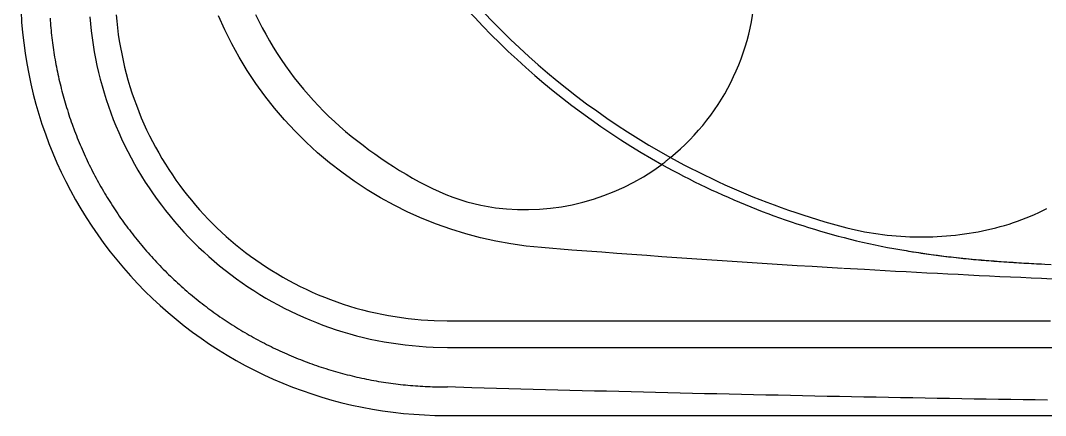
# Model space of a CAD drawing. Extents: x 941 to 1034, y 781 to 934.
# Drawn here: x 941.38 to 970.33, y 801.57 to 812.72 of the extents above; entities that cross this region are included whole.
import ezdxf

# ---------------------------------------------------------------- set-up
doc = ezdxf.new("R2010")
doc.units = 0
doc.header["$MEASUREMENT"] = 0
doc.layers.add('1', color=4, linetype='Continuous')

# ---------------------------------------------------------------- blocks, each defined once
blk = doc.blocks.new('ENVOY')
at = {"layer": '1', "color": 3, "linetype": 'Continuous'}
blk.add_line((12.056, 1.924), (39.389, 1.924), dxfattribs=at)
at = {"layer": '1', "color": 4}
blk.add_lwpolyline([(93.109, 77.107, 0.414214), (81.109, 89.107), (12, 89.107, 0.414214), (0, 77.107), (0, 12, 0.414214), (12, 0), (81.109, 0, 0.414214), (93.109, 12)], format="xyb", close=True, dxfattribs=at)
at = {"layer": '1', "color": 3, "linetype": 'Continuous'}
for points in [[(13.093, 11.374), (13.337, 11.119), (13.585, 10.868), (13.836, 10.621), (14.092, 10.378), (14.352, 10.14), (14.615, 9.906), (14.883, 9.677), (15.154, 9.452), (15.428, 9.231), (15.706, 9.016), (15.988, 8.804), (16.273, 8.598), (16.561, 8.396), (16.852, 8.199), (17.147, 8.006), (17.445, 7.819), (17.745, 7.636), (18.356, 7.286)], [(6.637, 11.323), (6.729, 11.134), (6.825, 10.948), (6.925, 10.764), (7.029, 10.582), (7.137, 10.402), (7.249, 10.225), (7.364, 10.049), (7.483, 9.876), (7.606, 9.706), (7.732, 9.538), (7.862, 9.373), (7.995, 9.211), (8.132, 9.052), (8.272, 8.895), (8.415, 8.741), (8.562, 8.591), (8.712, 8.443), (8.865, 8.299), (9.02, 8.158), (9.179, 8.021), (9.341, 7.887), (9.673, 7.629)], [(0.834, 11.22), (0.838, 11.151), (0.844, 11.081), (0.85, 11.012), (0.856, 10.943), (0.862, 10.873), (0.87, 10.804), (0.877, 10.735), (0.885, 10.666), (0.893, 10.596), (0.902, 10.527), (0.912, 10.458), (0.921, 10.39), (0.931, 10.321), (0.942, 10.252), (0.953, 10.183), (0.964, 10.115), (0.976, 10.046), (0.988, 9.978), (1.001, 9.909), (1.014, 9.841), (1.028, 9.773), (1.042, 9.704), (1.056, 9.636), (1.071, 9.568), (1.086, 9.5), (1.102, 9.433), (1.118, 9.365), (1.135, 9.297), (1.152, 9.23), (1.169, 9.162), (1.187, 9.095), (1.205, 9.028), (1.224, 8.961), (1.243, 8.894), (1.262, 8.827), (1.282, 8.76), (1.303, 8.693), (1.323, 8.627), (1.345, 8.56), (1.366, 8.494), (1.388, 8.428), (1.411, 8.362), (1.433, 8.296), (1.457, 8.23), (1.48, 8.165), (1.504, 8.099), (1.529, 8.034), (1.554, 7.969), (1.579, 7.904), (1.605, 7.839), (1.631, 7.775), (1.657, 7.71), (1.684, 7.646), (1.712, 7.582), (1.739, 7.518), (1.767, 7.454), (1.796, 7.391), (1.825, 7.327), (1.854, 7.264), (1.884, 7.201), (1.914, 7.138), (1.944, 7.075), (1.975, 7.013), (2.006, 6.951), (2.038, 6.889), (2.07, 6.827), (2.102, 6.765), (2.135, 6.703), (2.168, 6.642), (2.202, 6.581), (2.236, 6.52), (2.27, 6.459), (2.305, 6.399), (2.34, 6.339), (2.375, 6.279), (2.411, 6.219), (2.447, 6.159), (2.484, 6.1), (2.521, 6.041), (2.558, 5.982), (2.596, 5.923), (2.634, 5.865), (2.672, 5.807), (2.711, 5.749), (2.75, 5.691), (2.789, 5.633), (2.829, 5.576), (2.869, 5.519), (2.91, 5.463), (2.951, 5.406), (2.992, 5.35), (3.034, 5.294), (3.076, 5.238), (3.118, 5.183), (3.161, 5.128), (3.204, 5.073), (3.247, 5.018), (3.291, 4.964), (3.334, 4.91), (3.379, 4.856), (3.423, 4.802), (3.468, 4.749), (3.514, 4.696), (3.559, 4.643), (3.605, 4.591), (3.652, 4.539), (3.698, 4.487), (3.745, 4.435), (3.793, 4.384), (3.84, 4.333), (3.888, 4.282), (3.936, 4.232), (3.985, 4.182), (4.034, 4.132), (4.083, 4.083), (4.132, 4.033), (4.182, 3.985), (4.232, 3.936), (4.283, 3.888), (4.333, 3.84), (4.384, 3.792), (4.436, 3.745), (4.487, 3.698), (4.539, 3.651), (4.591, 3.605), (4.644, 3.559), (4.696, 3.514), (4.749, 3.468), (4.802, 3.423), (4.856, 3.379), (4.91, 3.334), (4.964, 3.29), (5.018, 3.247), (5.073, 3.203), (5.128, 3.16), (5.183, 3.118), (5.239, 3.075), (5.294, 3.034), (5.35, 2.992), (5.406, 2.951), (5.463, 2.91), (5.52, 2.869), (5.577, 2.829), (5.634, 2.789), (5.691, 2.75), (5.749, 2.711), (5.807, 2.672), (5.865, 2.634), (5.924, 2.596), (5.982, 2.558), (6.041, 2.521), (6.1, 2.484), (6.16, 2.447), (6.219, 2.411), (6.279, 2.375), (6.339, 2.34), (6.399, 2.305), (6.46, 2.27), (6.52, 2.236), (6.581, 2.202), (6.642, 2.168), (6.704, 2.135), (6.765, 2.102), (6.827, 2.07), (6.889, 2.038), (6.951, 2.006), (7.013, 1.975), (7.076, 1.944), (7.138, 1.914), (7.201, 1.883), (7.264, 1.854), (7.328, 1.824), (7.391, 1.796), (7.455, 1.767), (7.518, 1.739), (7.582, 1.711), (7.647, 1.684), (7.711, 1.657), (7.775, 1.631), (7.84, 1.604), (7.905, 1.579), (7.97, 1.553), (8.035, 1.529), (8.1, 1.504), (8.165, 1.48), (8.231, 1.456), (8.297, 1.433), (8.362, 1.41), (8.428, 1.388), (8.495, 1.366), (8.561, 1.344), (8.627, 1.323), (8.694, 1.303), (8.76, 1.282), (8.827, 1.262), (8.894, 1.243), (8.961, 1.224), (9.028, 1.205), (9.095, 1.187), (9.162, 1.169), (9.23, 1.152), (9.297, 1.135), (9.365, 1.118), (9.433, 1.102), (9.5, 1.086), (9.568, 1.071), (9.636, 1.056), (9.705, 1.042), (9.773, 1.028), (9.841, 1.014), (9.909, 1.001), (9.978, 0.988), (10.046, 0.976), (10.115, 0.964), (10.184, 0.953), (10.252, 0.942), (10.321, 0.931), (10.39, 0.921), (10.459, 0.911), (10.528, 0.902), (10.597, 0.893), (10.666, 0.885), (10.735, 0.877), (10.805, 0.869), (10.874, 0.862), (10.943, 0.856), (11.012, 0.85), (11.082, 0.844), (11.151, 0.838), (11.221, 0.834), (11.29, 0.829), (11.359, 0.825), (11.429, 0.822), (11.498, 0.818), (11.567, 0.816), (11.637, 0.814), (11.707, 0.812), (11.777, 0.81), (11.848, 0.809), (11.919, 0.808), (12.058, 0.805)], [(1.955, 11.261), (1.973, 11.063), (1.994, 10.864), (2.02, 10.667), (2.049, 10.469), (2.082, 10.273), (2.119, 10.077), (2.16, 9.883), (2.204, 9.689), (2.253, 9.496), (2.305, 9.304), (2.361, 9.113), (2.421, 8.923), (2.484, 8.735), (2.551, 8.547), (2.622, 8.361), (2.696, 8.176), (2.774, 7.993), (2.856, 7.811), (2.942, 7.63), (3.03, 7.452), (3.123, 7.276), (3.218, 7.101), (3.317, 6.929), (3.419, 6.759), (3.524, 6.591), (3.633, 6.425), (3.745, 6.261), (3.86, 6.1), (3.978, 5.94), (4.099, 5.784), (4.223, 5.629), (4.35, 5.477), (4.48, 5.328), (4.613, 5.181), (4.749, 5.037), (4.888, 4.895), (5.03, 4.756), (5.174, 4.62), (5.321, 4.486), (5.471, 4.356), (5.624, 4.228), (5.779, 4.103), (5.937, 3.981), (6.097, 3.862), (6.259, 3.746), (6.423, 3.634), (6.59, 3.525), (6.758, 3.42), (6.928, 3.317), (7.101, 3.218), (7.275, 3.123), (7.451, 3.031), (7.628, 2.943), (7.808, 2.858), (7.989, 2.776), (8.172, 2.698), (8.356, 2.624), (8.542, 2.553), (8.729, 2.486), (8.918, 2.422), (9.108, 2.362), (9.299, 2.306), (9.491, 2.254), (9.685, 2.205), (9.879, 2.16), (10.075, 2.12), (10.27, 2.083), (10.467, 2.049), (10.664, 2.02), (10.862, 1.995), (11.06, 1.973), (11.259, 1.955), (11.457, 1.942), (11.657, 1.932), (12.056, 1.924)], [(2.702, 11.317), (2.719, 11.132), (2.739, 10.947), (2.763, 10.762), (2.791, 10.577), (2.823, 10.392), (2.858, 10.208), (2.897, 10.024), (2.939, 9.84), (2.986, 9.657), (3.035, 9.475), (3.089, 9.294), (3.146, 9.114), (3.207, 8.936), (3.272, 8.759), (3.34, 8.583), (3.411, 8.409), (3.486, 8.238), (3.563, 8.068), (3.644, 7.901), (3.728, 7.736), (3.814, 7.573), (3.904, 7.413), (3.996, 7.254), (4.091, 7.099), (4.188, 6.945), (4.289, 6.794), (4.391, 6.646), (4.496, 6.499), (4.604, 6.356), (4.714, 6.215), (4.826, 6.076), (4.94, 5.94), (5.057, 5.806), (5.176, 5.675), (5.298, 5.547), (5.422, 5.421), (5.548, 5.297), (5.676, 5.175), (5.807, 5.056), (5.941, 4.94), (6.076, 4.826), (6.215, 4.714), (6.356, 4.604), (6.499, 4.496), (6.645, 4.391), (6.794, 4.289), (6.945, 4.188), (7.099, 4.091), (7.255, 3.996), (7.413, 3.903), (7.574, 3.814), (7.737, 3.727), (7.902, 3.643), (8.069, 3.563), (8.238, 3.485), (8.41, 3.411), (8.583, 3.34), (8.758, 3.272), (8.935, 3.207), (9.114, 3.146), (9.294, 3.089), (9.475, 3.035), (9.657, 2.985), (9.84, 2.939), (10.024, 2.897), (10.208, 2.858), (10.393, 2.823), (10.578, 2.791), (10.763, 2.763), (10.947, 2.739), (11.132, 2.719), (11.317, 2.702), (11.501, 2.689), (11.685, 2.68), (12.054, 2.674)], [(9.673, 7.629), (9.839, 7.506), (10.009, 7.385), (10.18, 7.265), (10.354, 7.147), (10.53, 7.032), (10.708, 6.919), (10.889, 6.81), (11.071, 6.704), (11.256, 6.602), (11.443, 6.505), (11.631, 6.412), (11.822, 6.325), (12.015, 6.243), (12.209, 6.168), (12.406, 6.099), (12.604, 6.037), (12.804, 5.982), (13.005, 5.935), (13.413, 5.865)], [(18.356, 7.286), (18.344, 7.276), (18.332, 7.266), (18.32, 7.256), (18.309, 7.246), (18.297, 7.236), (18.285, 7.226), (18.273, 7.216), (18.261, 7.206), (18.249, 7.197), (18.237, 7.187), (18.225, 7.177), (18.213, 7.167), (18.201, 7.157), (18.189, 7.147), (18.177, 7.138), (18.165, 7.128), (18.152, 7.118), (18.14, 7.108), (18.115, 7.089)], [(18.356, 7.286), (18.544, 7.183), (18.734, 7.082), (18.924, 6.983), (19.116, 6.886), (19.308, 6.791), (19.502, 6.698), (19.696, 6.606), (19.891, 6.517), (20.088, 6.429), (20.285, 6.344), (20.483, 6.26), (20.682, 6.178), (20.881, 6.099), (21.082, 6.021), (21.283, 5.946), (21.485, 5.872), (21.688, 5.8), (21.892, 5.731), (22.096, 5.663), (22.301, 5.598), (22.506, 5.535), (22.712, 5.473), (22.919, 5.414), (23.335, 5.302)], [(23.335, 5.302), (23.46, 5.27), (23.585, 5.241), (23.712, 5.214), (23.838, 5.189), (23.965, 5.166), (24.092, 5.145), (24.22, 5.126), (24.348, 5.109), (24.475, 5.094), (24.604, 5.081), (24.732, 5.07), (24.86, 5.06), (24.989, 5.053), (25.118, 5.047), (25.246, 5.044), (25.375, 5.042), (25.504, 5.042), (25.633, 5.044), (25.761, 5.048), (25.89, 5.053), (26.019, 5.061), (26.147, 5.07), (26.275, 5.082), (26.403, 5.095), (26.531, 5.11), (26.659, 5.127), (26.787, 5.146), (26.914, 5.166), (27.041, 5.189), (27.167, 5.214), (27.294, 5.241), (27.419, 5.27), (27.544, 5.301), (27.669, 5.334), (27.793, 5.369), (27.917, 5.406), (28.039, 5.446), (28.161, 5.488), (28.282, 5.532), (28.403, 5.578), (28.522, 5.626), (28.64, 5.677), (28.757, 5.73), (28.873, 5.786), (28.987, 5.844)], [(23.262, 5.022), (23.435, 4.978), (23.609, 4.935), (23.783, 4.895), (23.958, 4.856), (24.133, 4.818), (24.308, 4.783), (24.484, 4.748), (24.66, 4.716), (24.836, 4.684), (25.013, 4.655), (25.189, 4.626), (25.366, 4.599), (25.543, 4.573), (25.721, 4.549), (25.898, 4.525), (26.076, 4.503), (26.253, 4.482), (26.431, 4.462), (26.609, 4.444), (26.787, 4.426), (26.965, 4.409), (27.143, 4.393), (27.321, 4.378), (27.5, 4.364), (27.678, 4.35), (27.856, 4.338), (28.035, 4.326), (28.213, 4.315), (28.392, 4.304), (28.57, 4.294), (28.749, 4.285), (28.928, 4.276), (29.106, 4.267)], [(24.942, 4.666), (25.011, 4.655), (25.081, 4.643), (25.151, 4.632), (25.221, 4.621), (25.292, 4.61), (25.362, 4.599), (25.432, 4.588), (25.502, 4.578), (25.573, 4.567), (25.643, 4.557), (25.714, 4.547), (25.784, 4.538), (25.855, 4.528), (25.925, 4.519), (25.996, 4.51), (26.067, 4.501), (26.137, 4.492), (26.208, 4.484), (26.279, 4.476), (26.349, 4.467), (26.42, 4.46), (26.491, 4.452), (26.562, 4.444), (26.633, 4.437), (26.704, 4.43), (26.775, 4.423), (26.846, 4.416), (26.917, 4.409), (26.987, 4.403), (27.058, 4.397), (27.129, 4.39), (27.2, 4.384), (27.271, 4.379), (27.343, 4.373), (27.414, 4.367), (27.485, 4.362), (27.556, 4.357), (27.627, 4.351), (27.698, 4.346), (27.769, 4.342), (27.84, 4.337), (27.911, 4.332), (27.982, 4.328), (28.053, 4.323), (28.124, 4.319), (28.196, 4.315), (28.267, 4.311), (28.338, 4.306), (28.409, 4.303), (28.48, 4.299), (28.551, 4.295), (28.622, 4.291), (28.693, 4.287), (28.836, 4.28)], [(12.054, 2.674), (12.828, 2.674), (13.603, 2.674), (14.377, 2.674), (15.151, 2.674), (15.926, 2.674), (16.7, 2.674), (17.474, 2.674), (18.249, 2.674), (19.023, 2.674), (19.797, 2.674), (20.572, 2.674), (21.346, 2.674), (22.12, 2.674), (22.895, 2.674), (23.669, 2.674), (24.443, 2.674), (25.218, 2.674), (25.992, 2.674), (26.767, 2.674), (27.541, 2.674), (28.315, 2.674), (29.09, 2.674)], [(29.005, 0.433), (28.659, 0.438), (28.313, 0.443), (27.967, 0.448), (27.621, 0.454), (27.276, 0.459), (26.93, 0.465), (26.584, 0.471), (26.238, 0.477), (25.892, 0.483), (25.546, 0.489), (25.2, 0.495), (24.854, 0.501), (24.509, 0.508), (24.163, 0.514), (23.817, 0.521), (23.471, 0.527), (23.125, 0.534), (22.779, 0.541), (22.433, 0.548), (22.088, 0.555), (21.742, 0.562), (21.396, 0.57), (21.05, 0.577), (20.704, 0.585), (20.358, 0.592), (20.013, 0.6), (19.667, 0.608), (19.321, 0.616), (18.975, 0.624), (18.629, 0.632), (18.283, 0.64), (17.937, 0.648), (17.592, 0.657), (17.246, 0.665), (16.9, 0.674), (16.554, 0.683), (16.208, 0.691), (15.862, 0.7), (15.517, 0.709), (15.171, 0.719), (14.825, 0.728), (14.479, 0.737), (14.133, 0.746), (13.787, 0.756), (13.442, 0.765), (13.096, 0.775), (12.75, 0.785), (12.058, 0.805)]]:
    blk.add_lwpolyline(points, dxfattribs=at)
at = {"layer": '1', "color": 2, "linetype": 'Continuous'}
for points in [[(14.717, 4.74), (14.282, 4.783), (13.849, 4.845), (13.42, 4.923), (12.994, 5.018), (12.573, 5.131), (12.156, 5.26), (11.745, 5.405), (11.34, 5.567), (10.941, 5.745), (10.55, 5.939), (10.167, 6.148), (9.793, 6.373), (9.427, 6.614), (9.071, 6.868), (8.726, 7.138), (8.391, 7.421), (8.068, 7.717), (7.758, 8.026), (7.46, 8.347), (7.176, 8.68), (6.905, 9.024), (6.648, 9.378), (6.406, 9.742), (6.179, 10.115), (5.967, 10.497), (5.77, 10.887), (5.59, 11.285)], [(23.211, 4.154), (22.786, 4.179), (22.361, 4.204), (21.936, 4.23), (21.511, 4.257), (21.086, 4.284), (20.661, 4.311), (20.236, 4.339), (19.812, 4.367), (19.387, 4.395), (18.962, 4.424), (18.537, 4.454), (18.113, 4.484), (17.688, 4.514), (17.264, 4.545), (16.839, 4.577), (16.415, 4.608), (15.99, 4.641), (15.566, 4.673), (14.717, 4.74)], [(29.133, 3.853), (28.838, 3.866), (28.544, 3.879), (28.249, 3.892), (27.955, 3.906), (27.66, 3.919), (27.366, 3.933), (27.071, 3.948), (26.776, 3.962), (26.482, 3.977), (26.187, 3.992), (25.893, 4.007), (25.598, 4.022), (25.304, 4.037), (25.009, 4.053), (24.715, 4.069), (24.421, 4.085), (24.126, 4.102), (23.832, 4.118), (23.243, 4.152)]]:
    blk.add_lwpolyline(points, dxfattribs=at)
at = {"layer": '1', "color": 3, "linetype": 'Continuous'}
for centre, radius, start, end in [((28.728, 26.072), 21.748, 212.3417, 240.7912), ((14.237, 12.345), 6.523, 309.1532, 0.4693), ((14.237, 12.345), 6.532, 262.7565, 306.4265), ((28.728, 26.072), 21.748, 240.7912, 255.4424)]:
    blk.add_arc(centre, radius, start, end, dxfattribs=at)

msp = doc.modelspace()

# ---------------------------------------------------------------- block references
at = {"layer": '1'}
msp.add_blockref('ENVOY', (941.378, 801.568), dxfattribs=at)

doc.saveas('drawing.dxf')
